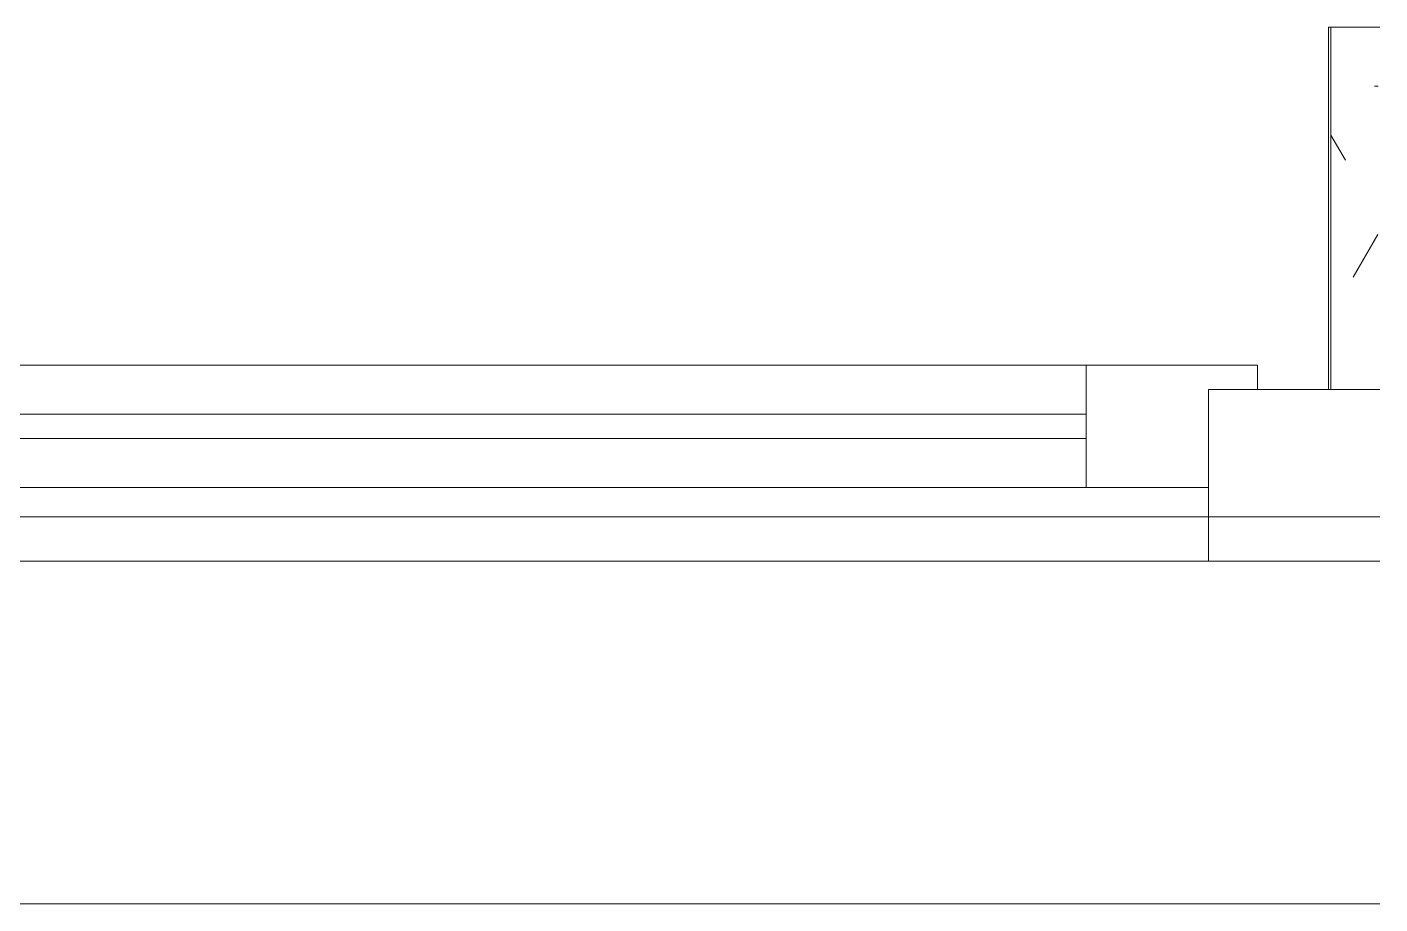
# Model space of a CAD drawing. Header units: millimetres. Extents: x -164500 to 426394, y -23753 to 102118.
# Drawn here: x 240150 to 240702, y 74281 to 74639 of the extents above; entities that cross this region are included whole.
import ezdxf

# ---------------------------------------------------------------- set-up
doc = ezdxf.new("R2010")
doc.units = ezdxf.units.MM
for name, color, linetype, lineweight in [('A-GLAZ', 7, 'Continuous', 9), ('A-GLAZ-1', 7, 'Continuous', 5), ('A-WALL', 7, 'Continuous', 5), ('I-WALL', 7, 'Continuous', 5)]:
    doc.layers.add(name, color=color, linetype=linetype, lineweight=lineweight)
doc.layers.add('A-WALL-1', color=9, linetype='Continuous', lineweight=5, true_color=0x808080)
doc.layers.add('A-WALL-FNSH-1', color=9, linetype='Continuous', lineweight=5, true_color=0x808080)

# ---------------------------------------------------------------- blocks, each defined once
blk = doc.blocks.new('120_Окно_СКБ_1Ст - 120_Окно_СКБ_1Ст 900х2500_h_ с форточкой-V345-Объем проектирования 2 этажа')
at = {"layer": 'A-GLAZ'}
for p, q in [((-450, -57), (-380, -57)), ((-380, -57), (-380, -127)), ((380, -87), (-380, -87)), ((-380, -87), (-380, -127)), ((-330, -137), (-330, -87)), ((-380, -127), (-450, -127)), ((-380, -127), (-400, -127)), ((-400, -127), (-400, -137)), ((-400, -137), (400, -137)), ((400, -137), (-400, -137))]:
    blk.add_line(p, q, dxfattribs=at)
at = {"layer": 'A-GLAZ-1'}
for p, q in [((450, -57), (-450, -57)), ((-330, -107), (330, -107)), ((330, -117), (-330, -117)), ((-430, -127), (-400, -127))]:
    blk.add_line(p, q, dxfattribs=at)
blk = doc.blocks.new('2floor')
at = {"layer": 'I-WALL'}
h = blk.add_hatch(dxfattribs=at)
h.set_pattern_fill('FP_191', color=256, style=0, pattern_type=2)
h.set_pattern_definition([(0, (148772.123, 0), (243.84, 60.96), [20.117, -162.763, 20.117, -162.763, -975.36]), (0, (148772.123, 0), (243.84, 60.96), [-365.76, 20.117, -345.643, 20.117, -162.763, -426.72]), (0, (148772.123, 0), (243.84, 60.96), [-914.4, 20.117, -101.803, 20.117, -284.683]), (120, (148863.563, 30.48), (-174.71291, 180.691634), [20.117, -162.763, 20.117, -162.763, -975.36]), (120, (148863.563, 30.48), (-174.71291, 180.691634), [-365.76, 20.117, -345.643, 20.117, -162.763, -426.72]), (120, (148863.563, 30.48), (-174.71291, 180.691634), [-914.4, 20.117, -101.803, 20.117, -284.683]), (240, (148894.043, 152.4), (-69.12709, -241.651634), [20.117, -162.763, 20.117, -162.763, -975.36]), (240, (148894.043, 152.4), (-69.12709, -241.651634), [-365.76, 20.117, -345.643, 20.117, -162.763, -426.72]), (240, (148894.043, 152.4), (-69.12709, -241.651634), [-914.4, 20.117, -101.803, 20.117, -284.683])])
h.paths.add_polyline_path([(240701.92, -48), (240702.12, -48), (240701.32, 100), (240682.12, 100), (240682.12, -48)])
at = {"layer": 'A-WALL'}
blk.add_line((240702.12, -258), (239802.12, -258), dxfattribs=at)
at = {"layer": 'A-WALL-1'}
for p, q in [((240702.12, 100), (240682.12, 100)), ((240682.12, 100), (240682.12, -48)), ((240682.12, -48), (240702.12, -48))]:
    blk.add_line(p, q, dxfattribs=at)
at = {"layer": 'A-WALL-FNSH-1'}
for p, q in [((240682.12, 100), (240681.12, 100)), ((240681.12, 100), (240681.12, -48)), ((240681.12, -48), (240682.12, -48))]:
    blk.add_line(p, q, dxfattribs=at)
at = {"layer": 'I-WALL'}
blk.add_line((240702.12, -100), (239822.12, -100), dxfattribs=at)
at = {"layer": 'A-GLAZ', "color": 3, "rotation": 180}
blk.add_blockref('120_Окно_СКБ_1Ст - 120_Окно_СКБ_1Ст 900х2500_h_ с форточкой-V345-Объем проектирования 2 этажа', (240252.12, -175), dxfattribs=at)

msp = doc.modelspace()

# ---------------------------------------------------------------- block references
msp.add_blockref('2floor', (0, 74539.358))

doc.saveas('drawing.dxf')
